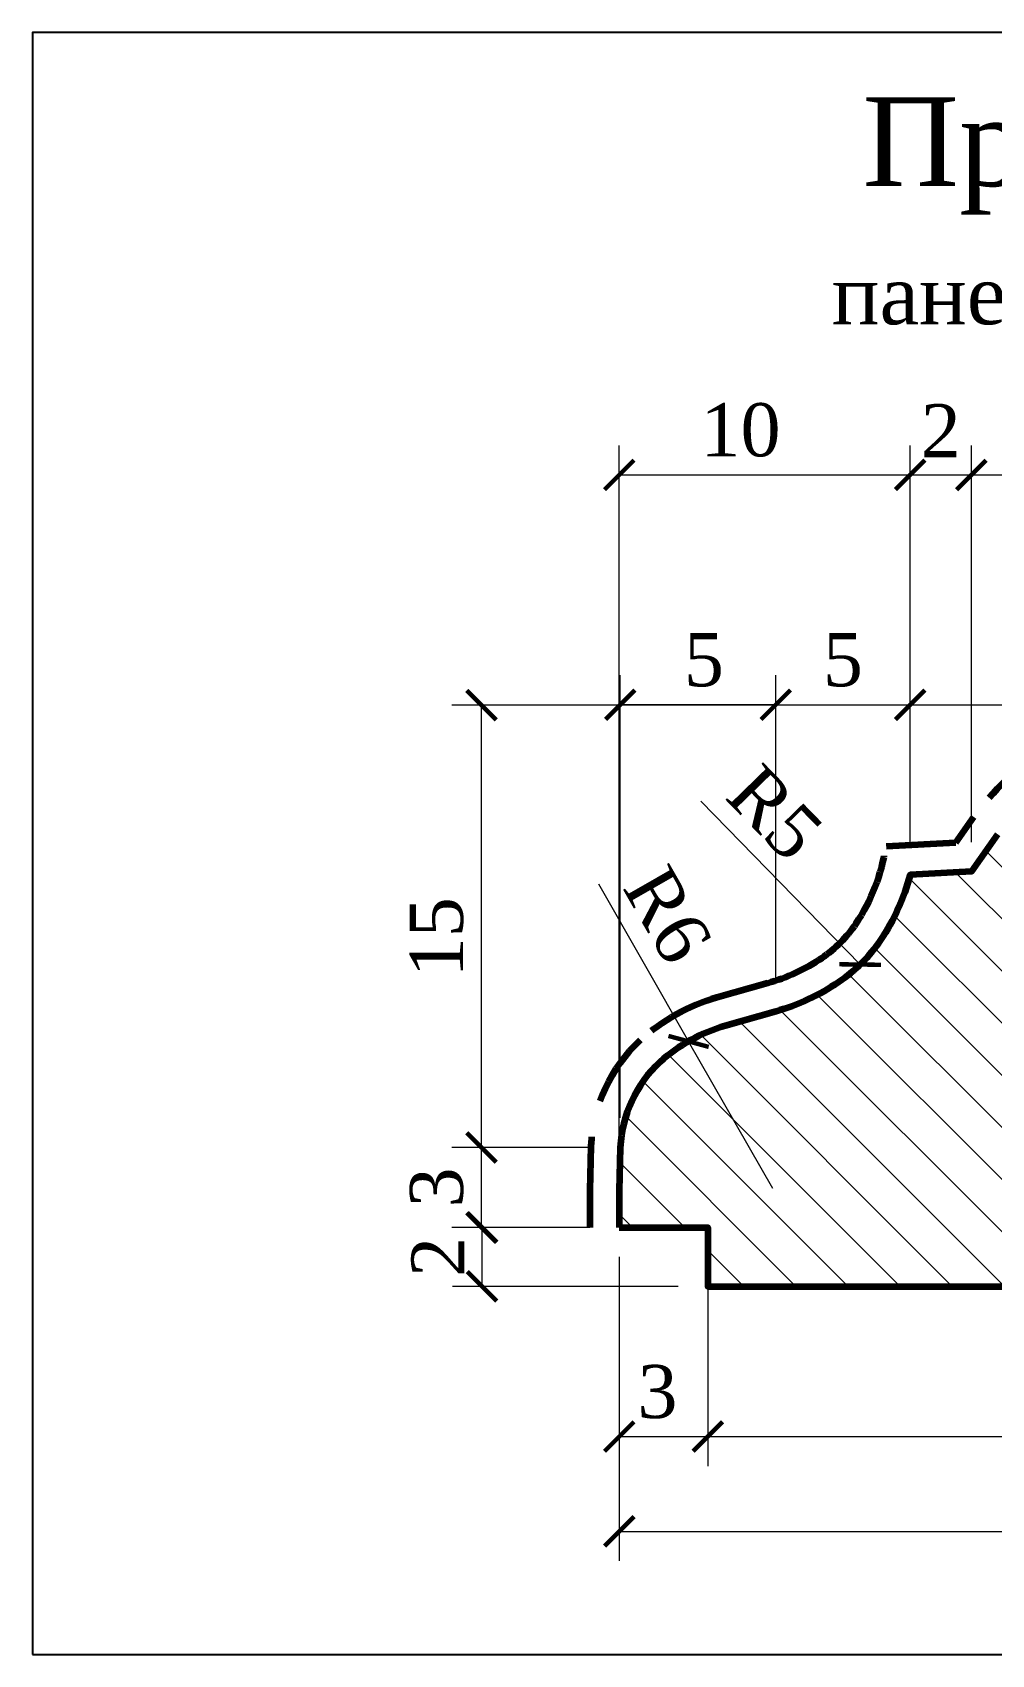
# Model space of a CAD drawing. Header units: millimetres. Extents: x 304768.8 to 304851.3, y -91181.2 to -91126.2.
# Drawn here: x 304768.8 to 304801.3, y -91181.2 to -91126.2 of the extents above; entities that cross this region are included whole.
import ezdxf

# ---------------------------------------------------------------- set-up
doc = ezdxf.new("R2010")
doc.units = ezdxf.units.MM
doc.header["$MEASUREMENT"] = 0
doc.linetypes.add('HIDDEN', pattern=[0.375, 0.25, -0.125])
doc.layers.add('Outside panel', color=7, linetype='Continuous', lineweight=18, true_color=0x7f5e57)
doc.layers.add('линия 50', color=1, linetype='Continuous', lineweight=211)
doc.layers.add('размеры в модели', color=7, linetype='Continuous')
doc.styles.add('ELECT', font='times.ttf')
doc.styles.get("Standard").update_dxf_attribs({"font": 'times.ttf'})
doc.dimstyles.new('M_1', dxfattribs={"dimtxt": 1.8, "dimasz": 1, "dimexe": 1, "dimexo": 1, "dimgap": 0.6, "dimtad": 1, "dimdec": 0, "dimdsep": 46, "dimtxsty": 'Standard', "dimblk": 'ARCHTICK', "dimcen": -5, "dimclrd": 7, "dimclre": 7, "dimclrt": 7, "dimadec": 0, "dimazin": 0, "dimtfac": 1, "dimtdec": 0, "dimtmove": 0, "dimatfit": 3, "dimfxl": 1, "dimtolj": 1, "dimtzin": 0, "dimlwd": 5, "dimlwe": 5, "dimarcsym": 0})

# ---------------------------------------------------------------- blocks, each defined once
blk = doc.blocks.new('_ArchTick')
at = {"color": 0, "linetype": 'ByBlock', "const_width": 0.15}
blk.add_lwpolyline([(-0.5, -0.5), (0.5, 0.5)], dxfattribs=at)
blk = doc.blocks.new('*D21')
at = {"layer": 'Defpoints', "color": 0, "ltscale": 1000, "transparency": 16777216}
for p in [(304791.0492784256, -91160.41632799746), (304793.9022321805, -91165.39919258143)]:
    blk.add_point(p, dxfattribs=at)
at = {"layer": 'размеры в модели', "color": 7, "lineweight": 5, "ltscale": 1000, "transparency": 16777216}
for p in [(304787.9916564025, -91155.07599730894), (304793.9022321805, -91165.39919258143)]:
    blk.add_line(p, (304791.0492784256, -91160.41632799746), dxfattribs=at)
at = {"layer": 'размеры в модели', "color": 7, "lineweight": 5, "ltscale": 1000, "transparency": 16777216, "rotation": 299.7934216242187}
blk.add_blockref('_ArchTick', (304791.0492784256, -91160.41632799746), dxfattribs=at)
at = {"layer": 'размеры в модели', "color": 7, "ltscale": 1000, "transparency": 16777216, "insert": (304790.3388416049, -91156.12529074399), "char_height": 1.8, "attachment_point": 5, "rotation": 299.7934216242187}
blk.add_mtext('\\A1;R6', dxfattribs=at)
blk = doc.blocks.new('*D20')
at = {"layer": 'Defpoints', "color": 0, "ltscale": 1000, "transparency": 16777216}
for p in [(304793.0617045977, -91153.90620342483), (304796.8657297738, -91157.80945060156)]:
    blk.add_point(p, dxfattribs=at)
at = {"layer": 'размеры в модели', "color": 7, "lineweight": 5, "ltscale": 1000, "transparency": 16777216}
blk.add_line((304791.4621097219, -91152.26488563816), (304796.8657297738, -91157.80945060156), dxfattribs=at)
at = {"layer": 'размеры в модели', "color": 7, "lineweight": 5, "ltscale": 1000, "transparency": 16777216, "rotation": 314.2624254638465}
blk.add_blockref('_ArchTick', (304796.8657297738, -91157.80945060156), dxfattribs=at)
at = {"layer": 'размеры в модели', "color": 7, "ltscale": 1000, "transparency": 16777216, "insert": (304793.9716600719, -91152.66841670868), "char_height": 1.8, "attachment_point": 5, "rotation": 314.2624254638465}
blk.add_mtext('\\A1;R5', dxfattribs=at)
blk = doc.blocks.new('*D19')
at = {"layer": 'Defpoints', "color": 0, "ltscale": 1000, "transparency": 16777216}
for p in [(304784.0265503351, -91164.00954428475), (304788.7339504719, -91164.00954428475), (304788.6998341896, -91166.72377393392)]:
    blk.add_point(p, dxfattribs=at)
at = {"layer": 'размеры в модели', "color": 7, "lineweight": 5, "ltscale": 1000, "transparency": 16777216}
for p, q in [((304787.7339504719, -91164.00954428475), (304783.0265503351, -91164.00954428475)), ((304784.0265503351, -91166.72377393392), (304784.0265503351, -91164.00954428475)), ((304787.6998341896, -91166.72377393392), (304783.0265503351, -91166.72377393392))]:
    blk.add_line(p, q, dxfattribs=at)
for p, rotation in [((304784.0265503351, -91164.00954428475), 90), ((304784.0265503351, -91166.72377393392), 270)]:
    blk.add_blockref('_ArchTick', p, dxfattribs=dict(at, rotation=rotation))
at = {"layer": 'размеры в модели', "color": 7, "ltscale": 1000, "transparency": 16777216, "insert": (304782.5109771556, -91165.36665910944), "char_height": 1.8, "attachment_point": 5, "rotation": 90}
blk.add_mtext('\\A1;3', dxfattribs=at)
blk = doc.blocks.new('*D17')
at = {"layer": 'Defpoints', "color": 0, "ltscale": 1000, "transparency": 16777216}
for p in [(304784.0266420912, -91149.0165331857), (304810.0470895895, -91149.0165331857), (304788.7339504719, -91164.00954428475)]:
    blk.add_point(p, dxfattribs=at)
at = {"layer": 'размеры в модели', "color": 7, "lineweight": 5, "ltscale": 1000, "transparency": 16777216}
for p, q in [((304809.0470895895, -91149.0165331857), (304783.0266420912, -91149.0165331857)), ((304784.0266420912, -91164.00954428475), (304784.0266420912, -91149.0165331857)), ((304787.7339504719, -91164.00954428475), (304783.0266420912, -91164.00954428475))]:
    blk.add_line(p, q, dxfattribs=at)
for p, rotation in [((304784.0266420912, -91149.0165331857), 90), ((304784.0266420912, -91164.00954428475), 270)]:
    blk.add_blockref('_ArchTick', p, dxfattribs=dict(at, rotation=rotation))
at = {"layer": 'размеры в модели', "color": 7, "ltscale": 1000, "transparency": 16777216, "insert": (304782.5110689116, -91156.88478327543), "char_height": 1.8, "attachment_point": 5, "rotation": 90}
blk.add_mtext('\\A1;15', dxfattribs=at)
blk = doc.blocks.new('*D16')
at = {"layer": 'Defpoints', "color": 0, "ltscale": 1000, "transparency": 16777216}
for p in [(304784.0493975935, -91166.72377393392), (304788.6998341896, -91166.72377393392), (304791.6998341896, -91168.72149265243)]:
    blk.add_point(p, dxfattribs=at)
at = {"layer": 'размеры в модели', "color": 7, "lineweight": 5, "ltscale": 1000, "transparency": 16777216}
for p, q in [((304787.6998341896, -91166.72377393392), (304783.0493975935, -91166.72377393392)), ((304784.0493975935, -91168.72149265243), (304784.0493975935, -91166.72377393392)), ((304790.6998341896, -91168.72149265243), (304783.0493975935, -91168.72149265243))]:
    blk.add_line(p, q, dxfattribs=at)
for p, rotation in [((304784.0493975935, -91166.72377393392), 90), ((304784.0493975935, -91168.72149265243), 270)]:
    blk.add_blockref('_ArchTick', p, dxfattribs=dict(at, rotation=rotation))
at = {"layer": 'размеры в модели', "color": 7, "ltscale": 1000, "transparency": 16777216, "insert": (304782.5493975935, -91167.72263329312), "char_height": 1.8, "attachment_point": 5, "rotation": 90}
blk.add_mtext('\\A1;2', dxfattribs=at)
blk = doc.blocks.new('*D15')
at = {"layer": 'Defpoints', "color": 0, "ltscale": 1000, "transparency": 16777216}
for p in [(304798.5600798046, -91149.00312592606), (304798.5600798046, -91154.76946597898), (304794.0026459742, -91159.3996993384)]:
    blk.add_point(p, dxfattribs=at)
at = {"layer": 'размеры в модели', "color": 7, "lineweight": 5, "ltscale": 1000, "transparency": 16777216}
for p, q in [((304794.0026459742, -91158.3996993384), (304794.0026459742, -91148.00312592606)), ((304798.5600798046, -91153.76946597898), (304798.5600798046, -91148.00312592606)), ((304794.0026459742, -91149.00312592606), (304798.5600798046, -91149.00312592606))]:
    blk.add_line(p, q, dxfattribs=at)
at = {"layer": 'размеры в модели', "color": 7, "lineweight": 5, "ltscale": 1000, "transparency": 16777216, "rotation": 180}
blk.add_blockref('_ArchTick', (304794.0026459742, -91149.00312592606), dxfattribs=at)
at = {"layer": 'размеры в модели', "color": 7, "lineweight": 5, "ltscale": 1000, "transparency": 16777216}
blk.add_blockref('_ArchTick', (304798.5600798046, -91149.00312592606), dxfattribs=at)
at = {"layer": 'размеры в модели', "color": 7, "ltscale": 1000, "transparency": 16777216, "insert": (304796.2813628894, -91147.48755274653), "char_height": 1.8, "attachment_point": 5}
blk.add_mtext('\\A1;5', dxfattribs=at)
blk = doc.blocks.new('*D14')
at = {"layer": 'Defpoints', "color": 0, "ltscale": 1000, "transparency": 16777216}
for p in [(304788.7339504719, -91149.00312592606), (304794.0026459742, -91159.3996993384), (304788.7339504719, -91164.00954428475)]:
    blk.add_point(p, dxfattribs=at)
at = {"layer": 'размеры в модели', "color": 7, "lineweight": 5, "ltscale": 1000, "transparency": 16777216}
for p, q in [((304788.7339504719, -91163.00954428475), (304788.7339504719, -91148.00312592606)), ((304794.0026459742, -91158.3996993384), (304794.0026459742, -91148.00312592606)), ((304794.0026459742, -91149.00312592606), (304788.7339504719, -91149.00312592606))]:
    blk.add_line(p, q, dxfattribs=at)
at = {"layer": 'размеры в модели', "color": 7, "lineweight": 5, "ltscale": 1000, "transparency": 16777216, "rotation": 180}
blk.add_blockref('_ArchTick', (304788.7339504719, -91149.00312592606), dxfattribs=at)
at = {"layer": 'размеры в модели', "color": 7, "lineweight": 5, "ltscale": 1000, "transparency": 16777216}
blk.add_blockref('_ArchTick', (304794.0026459742, -91149.00312592606), dxfattribs=at)
at = {"layer": 'размеры в модели', "color": 7, "ltscale": 1000, "transparency": 16777216, "insert": (304791.568990051, -91147.48755274653), "char_height": 1.8, "attachment_point": 5}
blk.add_mtext('\\A1;5', dxfattribs=at)
blk = doc.blocks.new('*D13')
at = {"layer": 'Defpoints', "color": 0, "ltscale": 1000, "transparency": 16777216}
for p in [(304815.1525738782, -91141.20801409388), (304815.1525738782, -91152.712800148), (304800.6364235838, -91154.66064941249)]:
    blk.add_point(p, dxfattribs=at)
at = {"layer": 'размеры в модели', "color": 7, "lineweight": 5, "ltscale": 1000, "transparency": 16777216}
for p, q in [((304800.6364235838, -91153.66064941249), (304800.6364235838, -91140.20801409388)), ((304815.1525738782, -91151.712800148), (304815.1525738782, -91140.20801409388)), ((304800.6364235838, -91141.20801409388), (304815.1525738782, -91141.20801409388))]:
    blk.add_line(p, q, dxfattribs=at)
at = {"layer": 'размеры в модели', "color": 7, "lineweight": 5, "ltscale": 1000, "transparency": 16777216, "rotation": 180}
blk.add_blockref('_ArchTick', (304800.6364235838, -91141.20801409388), dxfattribs=at)
at = {"layer": 'размеры в модели', "color": 7, "lineweight": 5, "ltscale": 1000, "transparency": 16777216}
blk.add_blockref('_ArchTick', (304815.1525738782, -91141.20801409388), dxfattribs=at)
at = {"layer": 'размеры в модели', "color": 7, "ltscale": 1000, "transparency": 16777216, "insert": (304807.9116784804, -91139.69244091435), "char_height": 1.8, "attachment_point": 5}
blk.add_mtext('\\A1;15', dxfattribs=at)
blk = doc.blocks.new('*D12')
at = {"layer": 'Defpoints', "color": 0, "ltscale": 1000, "transparency": 16777216}
for p in [(304800.6364235838, -91141.20801409388), (304798.5600798046, -91154.76946597898), (304800.6364235838, -91154.66064941249)]:
    blk.add_point(p, dxfattribs=at)
at = {"layer": 'размеры в модели', "color": 7, "lineweight": 5, "ltscale": 1000, "transparency": 16777216}
for p, q in [((304798.5600798046, -91153.76946597898), (304798.5600798046, -91140.20801409388)), ((304800.6364235838, -91153.66064941249), (304800.6364235838, -91140.20801409388)), ((304798.5600798046, -91141.20801409388), (304800.6364235838, -91141.20801409388))]:
    blk.add_line(p, q, dxfattribs=at)
at = {"layer": 'размеры в модели', "color": 7, "lineweight": 5, "ltscale": 1000, "transparency": 16777216, "rotation": 180}
blk.add_blockref('_ArchTick', (304798.5600798046, -91141.20801409388), dxfattribs=at)
at = {"layer": 'размеры в модели', "color": 7, "lineweight": 5, "ltscale": 1000, "transparency": 16777216}
blk.add_blockref('_ArchTick', (304800.6364235838, -91141.20801409388), dxfattribs=at)
at = {"layer": 'размеры в модели', "color": 7, "ltscale": 1000, "transparency": 16777216, "insert": (304799.5982516942, -91139.70801409388), "char_height": 1.8, "attachment_point": 5}
blk.add_mtext('\\A1;2', dxfattribs=at)
blk = doc.blocks.new('*D11')
at = {"layer": 'Defpoints', "color": 0, "ltscale": 1000, "transparency": 16777216}
for p in [(304798.5600798046, -91141.20801409388), (304798.5600798046, -91154.76946597898), (304788.6998341896, -91166.72377393392)]:
    blk.add_point(p, dxfattribs=at)
at = {"layer": 'размеры в модели', "color": 7, "lineweight": 5, "ltscale": 1000, "transparency": 16777216}
for p, q in [((304788.6998341896, -91165.72377393392), (304788.6998341896, -91140.20801409388)), ((304798.5600798046, -91153.76946597898), (304798.5600798046, -91140.20801409388)), ((304788.6998341896, -91141.20801409388), (304798.5600798046, -91141.20801409388))]:
    blk.add_line(p, q, dxfattribs=at)
at = {"layer": 'размеры в модели', "color": 7, "lineweight": 5, "ltscale": 1000, "transparency": 16777216, "rotation": 180}
blk.add_blockref('_ArchTick', (304788.6998341896, -91141.20801409388), dxfattribs=at)
at = {"layer": 'размеры в модели', "color": 7, "lineweight": 5, "ltscale": 1000, "transparency": 16777216}
blk.add_blockref('_ArchTick', (304798.5600798046, -91141.20801409388), dxfattribs=at)
at = {"layer": 'размеры в модели', "color": 7, "ltscale": 1000, "transparency": 16777216, "insert": (304792.8105412705, -91139.69244091435), "char_height": 1.8, "attachment_point": 5}
blk.add_mtext('\\A1;10', dxfattribs=at)
blk = doc.blocks.new('*D4')
at = {"layer": 'Defpoints', "color": 0, "ltscale": 1000, "transparency": 16777216}
for p in [(304791.6998341896, -91168.72149265243), (304828.0260752649, -91168.72149265243), (304828.0260752649, -91173.81469051112)]:
    blk.add_point(p, dxfattribs=at)
at = {"layer": 'размеры в модели', "color": 7, "lineweight": 5, "ltscale": 1000, "transparency": 16777216}
for p, q in [((304791.6998341896, -91169.72149265243), (304791.6998341896, -91174.81469051112)), ((304828.0260752649, -91169.72149265243), (304828.0260752649, -91174.81469051112)), ((304791.6998341896, -91173.81469051112), (304828.0260752649, -91173.81469051112))]:
    blk.add_line(p, q, dxfattribs=at)
at = {"layer": 'размеры в модели', "color": 7, "lineweight": 5, "ltscale": 1000, "transparency": 16777216, "rotation": 180}
blk.add_blockref('_ArchTick', (304791.6998341896, -91173.81469051112), dxfattribs=at)
at = {"layer": 'размеры в модели', "color": 7, "lineweight": 5, "ltscale": 1000, "transparency": 16777216}
blk.add_blockref('_ArchTick', (304828.0260752649, -91173.81469051112), dxfattribs=at)
at = {"layer": 'размеры в модели', "color": 7, "ltscale": 1000, "transparency": 16777216, "insert": (304809.7459568781, -91172.2991173316), "char_height": 1.8, "attachment_point": 5}
blk.add_mtext('\\A1;36', dxfattribs=at)
blk = doc.blocks.new('*D3')
at = {"layer": 'Defpoints', "color": 0, "ltscale": 1000, "transparency": 16777216}
for p in [(304788.6998341896, -91166.72149265243), (304791.6998341896, -91166.72149265243), (304791.6998341896, -91173.81469051112)]:
    blk.add_point(p, dxfattribs=at)
at = {"layer": 'размеры в модели', "color": 7, "lineweight": 5, "ltscale": 1000, "transparency": 16777216}
for p, q in [((304788.6998341896, -91167.72149265243), (304788.6998341896, -91174.81469051112)), ((304791.6998341896, -91167.72149265243), (304791.6998341896, -91174.81469051112)), ((304788.6998341896, -91173.81469051112), (304791.6998341896, -91173.81469051112))]:
    blk.add_line(p, q, dxfattribs=at)
at = {"layer": 'размеры в модели', "color": 7, "lineweight": 5, "ltscale": 1000, "transparency": 16777216, "rotation": 180}
blk.add_blockref('_ArchTick', (304788.6998341896, -91173.81469051112), dxfattribs=at)
at = {"layer": 'размеры в модели', "color": 7, "lineweight": 5, "ltscale": 1000, "transparency": 16777216}
blk.add_blockref('_ArchTick', (304791.6998341896, -91173.81469051112), dxfattribs=at)
at = {"layer": 'размеры в модели', "color": 7, "ltscale": 1000, "transparency": 16777216, "insert": (304789.9938138049, -91172.2991173316), "char_height": 1.8, "attachment_point": 5}
blk.add_mtext('\\A1;3', dxfattribs=at)
blk = doc.blocks.new('*D2')
at = {"layer": 'Defpoints', "color": 0, "ltscale": 1000, "transparency": 16777216}
for p in [(304788.6998341896, -91166.72377393392), (304828.0260752649, -91168.72149265243), (304828.0260752649, -91177.03179628748)]:
    blk.add_point(p, dxfattribs=at)
at = {"layer": 'размеры в модели', "color": 7, "lineweight": 5, "ltscale": 1000, "transparency": 16777216}
for p, q in [((304788.6998341896, -91167.72377393392), (304788.6998341896, -91178.03179628748)), ((304828.0260752649, -91169.72149265243), (304828.0260752649, -91178.03179628748)), ((304788.6998341896, -91177.03179628748), (304828.0260752649, -91177.03179628748))]:
    blk.add_line(p, q, dxfattribs=at)
at = {"layer": 'размеры в модели', "color": 7, "lineweight": 5, "ltscale": 1000, "transparency": 16777216, "rotation": 180}
blk.add_blockref('_ArchTick', (304788.6998341896, -91177.03179628748), dxfattribs=at)
at = {"layer": 'размеры в модели', "color": 7, "lineweight": 5, "ltscale": 1000, "transparency": 16777216}
blk.add_blockref('_ArchTick', (304828.0260752649, -91177.03179628748), dxfattribs=at)
at = {"layer": 'размеры в модели', "color": 7, "ltscale": 1000, "transparency": 16777216, "insert": (304809.4068621748, -91175.51362757804), "char_height": 1.8, "attachment_point": 5}
blk.add_mtext('\\A1;39', dxfattribs=at)

msp = doc.modelspace()

# ---------------------------------------------------------------- hatches: boundary and pattern name
at = {"layer": 'Outside panel', "ltscale": 1000}
h = msp.add_hatch(dxfattribs=at)
h.set_pattern_fill('ANSI31', color=256, scale=10, angle=90)
h.set_pattern_definition([(135, (-6530.570741490461, 5222.589887917304), (-0.8838834764831844, -0.8838834764831844), [])])
edge = h.paths.add_edge_path()
edge.add_line((304788.6998341896, -91166.72149265243), (304791.6998341896, -91166.72149265243))
edge.add_line((304791.6998341896, -91166.72149265243), (304791.6998341896, -91168.72149265243))
edge.add_line((304791.6998341896, -91168.72149265243), (304828.0260752649, -91168.72149265243))
edge.add_line((304828.0260752649, -91168.72149265243), (304828.0260752649, -91165.7694672983))
edge.add_line((304828.0260752649, -91165.7694672983), (304826.0260752649, -91165.7694672983))
edge.add_line((304826.0260752649, -91165.7694672983), (304822.5600798046, -91165.7694672983))
edge.add_arc((304820.5600798046, -91165.769465979), 2.000000000000435, 359.9999622046747, 450)
edge.add_line((304820.5600798046, -91163.76946597898), (304818.662627406, -91163.76409168693))
edge.add_line((304818.662627406, -91163.76409168693), (304818.5600798046, -91161.80736688769))
edge.add_arc((304819.7326355003, -91156.76946597898), 5.172555695743726, 180, 256.8978484238648, ccw=False)
edge.add_line((304814.5600798046, -91156.76946597898), (304812.5600798046, -91156.66465042043))
edge.add_line((304812.5600798046, -91156.66465042043), (304812.5600798046, -91154.80007990882))
edge.add_line((304812.5600798046, -91154.80007990882), (304812.964247135, -91154.78256386619))
edge.add_arc((304812.8621480959, -91151.69074485204), 3.093504328440409, 271.8913523185034, 294.8569269965558)
edge.add_arc((304813.3783849893, -91152.91922429224), 1.762482023068748, 296.4169839787143, 333.5830160219199)
edge.add_arc((304812.9002225773, -91152.7823258795), 2.253424107816745, 335.8753148916155, 377.6755361943919)
edge.add_arc((304811.5455424302, -91153.12903374761), 3.650319332421432, 16.40442018978499, 47.54342307908017)
edge.add_arc((304810.5741285625, -91154.1678334161), 5.072492770799634, 47.36861126912245, 74.2401447359042)
edge.add_arc((304810.0470895895, -91155.88270767819), 6.866174492486331, 73.89420145382313, 93.90230160716874)
edge.add_arc((304810.2799772295, -91159.68002684302), 10.67057087270075, 93.76226318304782, 110.7802547190714)
edge.add_arc((304810.396013606, -91160.16878273473), 11.16888880532187, 110.4472416034751, 127.0510135921313)
edge.add_arc((304810.4412781397, -91160.17647121876), 11.20234229962344, 127.2120891238459, 142.7879108778512)
edge.add_line((304801.5197065982, -91153.40166242237), (304800.6364235838, -91154.66064941249))
edge.add_line((304800.6364235838, -91154.66064941249), (304798.5600798046, -91154.76946597898))
edge.add_arc((304791.1597924297, -91152.7602852841), 7.668184941432361, 326.60166495872824, 344.81033180276506, ccw=False)
edge.add_arc((304793.0617045973, -91153.90620342495), 5.450316143145624, 304.3469546999834, 325.65304529450134, ccw=False)
edge.add_arc((304792.0126324089, -91152.33611687002), 7.338552396590011, 285.7340490627156, 304.19318299888596, ccw=False)
edge.add_line((304794.0026459742, -91159.3996993384), (304792.2891933079, -91159.88862181408))
edge.add_arc((304793.9022321806, -91165.39919258146), 5.741801510605683, 106.3156614342879, 131.7227569534226)
edge.add_arc((304792.9796791387, -91164.22315939258), 4.251099072795355, 132.9912923692002, 177.1197094084284)
edge.add_line((304788.7339504719, -91164.00954428475), (304788.6998341896, -91165.46831454395))
edge.add_line((304788.6998341896, -91165.46831454395), (304788.6998341896, -91166.72377393392))

# ---------------------------------------------------------------- linework, layer by layer
at = {"color": 6, "ltscale": 1000}
msp.add_lwpolyline([(304768.8026805313, -91181.20588248383), (304851.3026805313, -91181.20588248383), (304851.3026805313, -91126.20588248383), (304768.8026805313, -91126.20588248383)], close=True, dxfattribs=at)
at = {"layer": 'линия 50', "color": 1, "linetype": 'HIDDEN', "ltscale": 10, "true_color": 0xff0909}
msp.add_lwpolyline([(304803.062821621, -91150.45764737022, 0.06849229482968681), (304800.7116757759, -91152.81223361804), (304800.09759315, -91153.68751597292), (304797.7447036114, -91153.81082568856, -0.1062586260154477), (304796.7314433061, -91156.42380775907, -0.09269745237716856), (304795.5736779409, -91157.57979889732, -0.08072774598480774), (304793.7299221456, -91158.43760541338), (304792.0116611249, -91158.92789992141, 0.1118589872312507), (304789.4072302016, -91160.37456873308, 0.1962156571424462), (304787.7345215922, -91163.97343197107), (304787.6998341896, -91165.45662263484), (304787.6998341896, -91166.72377393392)], format="xyb", dxfattribs=at)
at = {"layer": 'линия 50', "color": 7}
msp.add_lwpolyline([(304801.5197065982, -91153.40166242237), (304800.6364235838, -91154.66064941249), (304798.5600798046, -91154.76946597898, -0.07961789307630217), (304797.561682904, -91156.98128737493, -0.09323410650129234), (304796.1367885468, -91158.40618173195, -0.08071778577958577), (304794.0026459742, -91159.3996993384), (304792.2891933079, -91159.88862181408, 0.1113157577155061), (304790.0809090807, -91161.11366176796, 0.1949618687322723), (304788.7339504719, -91164.00954428475), (304788.6998341896, -91165.46831454395), (304788.6998341896, -91166.72377393392)], format="xyb", dxfattribs=at)
msp.add_lwpolyline([(304788.6998341896, -91166.72149265243), (304791.6998341896, -91166.72149265243), (304791.6998341896, -91168.72149265243), (304828.0260752649, -91168.72149265243)], dxfattribs=at)

# ---------------------------------------------------------------- texts
at = {"color": 5, "ltscale": 1000, "style": 'ELECT'}
msp.add_text('Пр_№142', height=3, dxfattribs=at).set_placement((304796.9473082253, -91131.41136461499))
at = {"color": 7, "ltscale": 1000, "style": 'ELECT'}
msp.add_text('панели 2068/3/5', height=2, dxfattribs=at).set_placement((304795.9077746157, -91136.1009352936))

# ---------------------------------------------------------------- dimensions: what is measured, and where the dimension line sits
at = {"layer": 'размеры в модели', "color": 0, "ltscale": 1000}
for base, p1, p2, picture, middle in [((304798.5600798046, -91141.20801409388), (304788.6998341896, -91166.72377393392), (304798.5600798046, -91154.76946597898), '*D11', (304792.8105412705, -91141.20801409388)), ((304800.6364235838, -91141.20801409388), (304798.5600798046, -91154.76946597898), (304800.6364235838, -91154.66064941249), '*D12', (304799.5982516942, -91141.20801409388)), ((304815.1525738782, -91141.20801409388), (304800.6364235838, -91154.66064941249), (304815.1525738782, -91152.712800148), '*D13', (304807.9116784804, -91141.20801409388)), ((304788.7339504719, -91149.00312592606), (304794.0026459742, -91159.3996993384), (304788.7339504719, -91164.00954428475), '*D14', (304791.568990051, -91149.00312592606)), ((304798.5600798046, -91149.00312592606), (304794.0026459742, -91159.3996993384), (304798.5600798046, -91154.76946597898), '*D15', (304796.2813628894, -91149.00312592606)), ((304791.6998341896, -91173.81469051112), (304788.6998341896, -91166.72149265243), (304791.6998341896, -91166.72149265243), '*D3', (304789.9938138049, -91173.81469051112)), ((304828.0260752649, -91177.03179628748), (304788.6998341896, -91166.72377393392), (304828.0260752649, -91168.72149265243), '*D2', (304809.4068621748, -91177.03179628748)), ((304828.0260752649, -91173.81469051112), (304791.6998341896, -91168.72149265243), (304828.0260752649, -91168.72149265243), '*D4', (304809.7459568781, -91173.81469051112))]:
    dim = msp.add_linear_dim(base=base, p1=p1, p2=p2, dimstyle='M_1', override={"dimtxt": 1.8}, dxfattribs=at)
    dim.commit()
    dim.dimension.update_dxf_attribs({"geometry": picture, "text_midpoint": middle, "dimtype": 128})
for base, p1, p2, picture, middle in [((304784.0266420912, -91149.0165331857), (304788.7339504719, -91164.00954428475), (304810.0470895895, -91149.0165331857), '*D17', (304784.0266420912, -91156.88478327543)), ((304784.0265503351, -91164.00954428475), (304788.6998341896, -91166.72377393392), (304788.7339504719, -91164.00954428475), '*D19', (304784.0265503351, -91165.36665910944)), ((304784.0493975935, -91166.72377393392), (304791.6998341896, -91168.72149265243), (304788.6998341896, -91166.72377393392), '*D16', (304784.0493975935, -91167.72263329312))]:
    dim = msp.add_linear_dim(base=base, p1=p1, p2=p2, angle=90, dimstyle='M_1', override={"dimtxt": 1.8}, dxfattribs=at)
    dim.commit()
    dim.dimension.update_dxf_attribs({"geometry": picture, "text_midpoint": middle, "dimtype": 128})
dim = msp.add_radius_dim(center=(304793.0617045977, -91153.90620342483), mpoint=(304796.8657297738, -91157.80945060156), dimstyle='M_1', override={"dimtxt": 1.8}, dxfattribs=at)
dim.commit()
dim.dimension.update_dxf_attribs({"geometry": '*D20', "text_midpoint": (304792.8862814299, -91153.72620462034), "dimtype": 132})
dim = msp.add_radius_dim(center=(304793.9022321805, -91165.39919258143), mpoint=(304791.0492784256, -91160.41632799746), dimstyle='M_1', override={"dimtxt": 1.8}, dxfattribs=at)
dim.commit()
dim.dimension.update_dxf_attribs({"geometry": '*D21', "text_midpoint": (304790.3388416049, -91156.12529074399)})

doc.saveas('drawing.dxf')
